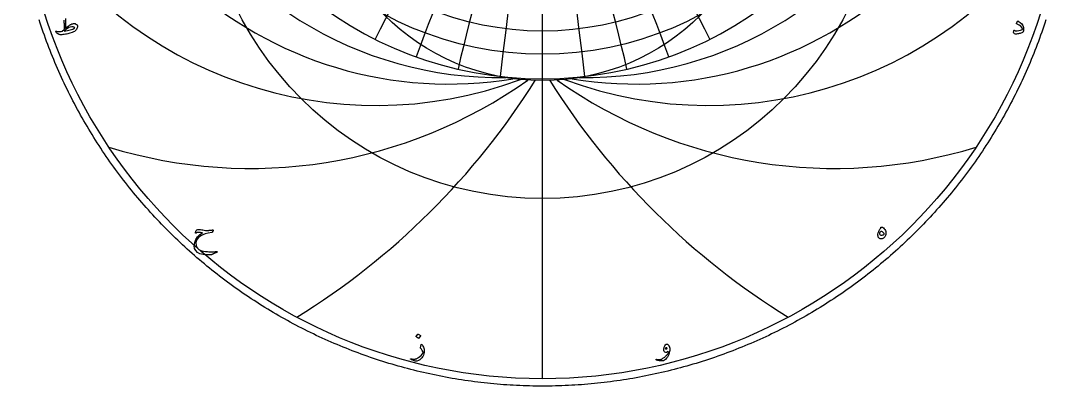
# Model space of a CAD drawing. Header units: millimetres. Extents: x -62 to 62, y -62 to 63.
# Drawn here: x -60.8 to 60.8, y -61.6 to -19.1 of the extents above; entities that cross this region are included whole.
import ezdxf

# ---------------------------------------------------------------- set-up
doc = ezdxf.new("R2010")
doc.units = ezdxf.units.MM
for name, color, linetype in [('CUT_OUTER', 1, 'Continuous'), ('ENGRAVE', 7, 'Continuous'), ('ENGRAVE_FINE', 8, 'Continuous'), ('TEXT', 5, 'Continuous')]:
    doc.layers.add(name, color=color, linetype=linetype)

msp = doc.modelspace()

# ---------------------------------------------------------------- linework, layer by layer
at = {"layer": 'CUT_OUTER'}
msp.add_lwpolyline([(58.6203, -18.9674), (58.5028, -19.3267), (58.3831, -19.6853), (58.2612, -20.0432), (58.1372, -20.4003), (58.0109, -20.7566), (57.8824, -21.1122), (57.7518, -21.4669), (57.619, -21.8209), (57.484, -22.174), (57.3469, -22.5263), (57.2076, -22.8778), (57.0661, -23.2284), (56.9225, -23.5781), (56.7768, -23.9269), (56.6289, -24.2748), (56.4789, -24.6218), (56.3267, -24.9679), (56.1725, -25.3131), (56.0161, -25.6573), (55.8576, -26.0005), (55.697, -26.3427), (55.5344, -26.684), (55.3696, -27.0242), (55.2027, -27.3635), (55.0338, -27.7017), (54.8628, -28.0388), (54.6897, -28.3749), (54.5146, -28.71), (54.3374, -29.0439), (54.1581, -29.3768), (53.9769, -29.7085), (53.7936, -30.0392), (53.6082, -30.3687), (53.4209, -30.6971), (53.2315, -31.0243), (53.0402, -31.3503), (52.8468, -31.6752), (52.6515, -31.9988), (52.4541, -32.3213), (52.2548, -32.6425), (52.0535, -32.9625), (51.8503, -33.2813), (51.6451, -33.5988), (51.438, -33.9151), (51.2289, -34.2301), (51.0179, -34.5438), (50.805, -34.8562), (50.5902, -35.1672), (50.3734, -35.477), (50.1548, -35.7854), (49.9343, -36.0925), (49.7119, -36.3982), (49.4876, -36.7025), (49.2615, -37.0055), (49.0335, -37.307), (48.8037, -37.6072), (48.572, -37.906), (48.3385, -38.2033), (48.1032, -38.4992), (47.866, -38.7936), (47.6271, -39.0866), (47.3864, -39.3781), (47.1439, -39.6681), (46.8996, -39.9566), (46.6535, -40.2436), (46.4057, -40.5291), (46.1562, -40.8131), (45.9049, -41.0955), (45.6519, -41.3764), (45.3971, -41.6558), (45.1407, -41.9335), (44.8825, -42.2097), (44.6227, -42.4843), (44.3612, -42.7573), (44.098, -43.0287), (43.8331, -43.2985), (43.5666, -43.5666), (43.2985, -43.8331), (43.0287, -44.098), (42.7573, -44.3612), (42.4843, -44.6227), (42.2097, -44.8825), (41.9335, -45.1407), (41.6558, -45.3971), (41.3764, -45.6519), (41.0955, -45.9049), (40.8131, -46.1562), (40.5291, -46.4057), (40.2436, -46.6535), (39.9566, -46.8996), (39.6681, -47.1439), (39.3781, -47.3864), (39.0866, -47.6271), (38.7936, -47.866), (38.4992, -48.1032), (38.2033, -48.3385), (37.906, -48.572), (37.6072, -48.8037), (37.307, -49.0335), (37.0055, -49.2615), (36.7025, -49.4876), (36.3982, -49.7119), (36.0925, -49.9343), (35.7854, -50.1548), (35.477, -50.3734), (35.1672, -50.5902), (34.8562, -50.805), (34.5438, -51.0179), (34.2301, -51.2289), (33.9151, -51.438), (33.5988, -51.6451), (33.2813, -51.8503), (32.9625, -52.0535), (32.6425, -52.2548), (32.3213, -52.4541), (31.9988, -52.6515), (31.6752, -52.8468), (31.3503, -53.0402), (31.0243, -53.2315), (30.6971, -53.4209), (30.3687, -53.6082), (30.0392, -53.7936), (29.7085, -53.9769), (29.3768, -54.1581), (29.0439, -54.3374), (28.71, -54.5146), (28.3749, -54.6897), (28.0388, -54.8628), (27.7017, -55.0338), (27.3635, -55.2027), (27.0242, -55.3696), (26.684, -55.5344), (26.3427, -55.697), (26.0005, -55.8576), (25.6573, -56.0161), (25.3131, -56.1725), (24.9679, -56.3267), (24.6218, -56.4789), (24.2748, -56.6289), (23.9269, -56.7768), (23.5781, -56.9225), (23.2284, -57.0661), (22.8778, -57.2076), (22.5263, -57.3469), (22.174, -57.484), (21.8209, -57.619), (21.4669, -57.7518), (21.1122, -57.8824), (20.7566, -58.0109), (20.4003, -58.1372), (20.0432, -58.2612), (19.6853, -58.3831), (19.3267, -58.5028), (18.9674, -58.6203), (18.6073, -58.7356), (18.2466, -58.8486), (17.8852, -58.9595), (17.5231, -59.0681), (17.1603, -59.1745), (16.7969, -59.2787), (16.4328, -59.3807), (16.0682, -59.4804), (15.7029, -59.5778), (15.3371, -59.6731), (14.9706, -59.7661), (14.6036, -59.8568), (14.2361, -59.9453), (13.868, -60.0315), (13.4994, -60.1154), (13.1303, -60.1971), (12.7606, -60.2766), (12.3906, -60.3537), (12.02, -60.4286), (11.649, -60.5012), (11.2775, -60.5716), (10.9057, -60.6396), (10.5334, -60.7054), (10.1607, -60.7689), (9.7876, -60.8301), (9.4142, -60.889), (9.0404, -60.9456), (8.6663, -61), (8.2919, -61.052), (7.9171, -61.1017), (7.542, -61.1491), (7.1667, -61.1943), (6.7911, -61.2371), (6.4152, -61.2776), (6.0391, -61.3158), (5.6627, -61.3517), (5.2862, -61.3853), (4.9094, -61.4166), (4.5325, -61.4456), (4.1554, -61.4722), (3.7781, -61.4966), (3.4007, -61.5186), (3.0232, -61.5383), (2.6455, -61.5557), (2.2678, -61.5708), (1.89, -61.5835), (1.512, -61.5939), (1.1341, -61.6021), (0.7561, -61.6079), (0.378, -61.6113), (0, -61.6125), (-0.378, -61.6113), (-0.7561, -61.6079), (-1.1341, -61.6021), (-1.512, -61.5939), (-1.89, -61.5835), (-2.2678, -61.5708), (-2.6455, -61.5557), (-3.0232, -61.5383), (-3.4007, -61.5186), (-3.7781, -61.4966), (-4.1554, -61.4722), (-4.5325, -61.4456), (-4.9094, -61.4166), (-5.2862, -61.3853), (-5.6627, -61.3517), (-6.0391, -61.3158), (-6.4152, -61.2776), (-6.7911, -61.2371), (-7.1667, -61.1943), (-7.542, -61.1491), (-7.9171, -61.1017), (-8.2919, -61.052), (-8.6663, -61), (-9.0404, -60.9456), (-9.4142, -60.889), (-9.7876, -60.8301), (-10.1607, -60.7689), (-10.5334, -60.7054), (-10.9057, -60.6396), (-11.2775, -60.5716), (-11.649, -60.5012), (-12.02, -60.4286), (-12.3906, -60.3537), (-12.7606, -60.2766), (-13.1303, -60.1971), (-13.4994, -60.1154), (-13.868, -60.0315), (-14.2361, -59.9453), (-14.6036, -59.8568), (-14.9706, -59.7661), (-15.3371, -59.6731), (-15.7029, -59.5778), (-16.0682, -59.4804), (-16.4328, -59.3807), (-16.7969, -59.2787), (-17.1603, -59.1745), (-17.5231, -59.0681), (-17.8852, -58.9595), (-18.2466, -58.8486), (-18.6073, -58.7356), (-18.9674, -58.6203), (-19.3267, -58.5028), (-19.6853, -58.3831), (-20.0432, -58.2612), (-20.4003, -58.1372), (-20.7566, -58.0109), (-21.1122, -57.8824), (-21.4669, -57.7518), (-21.8209, -57.619), (-22.174, -57.484), (-22.5263, -57.3469), (-22.8778, -57.2076), (-23.2284, -57.0661), (-23.5781, -56.9225), (-23.9269, -56.7768), (-24.2748, -56.6289), (-24.6218, -56.4789), (-24.9679, -56.3267), (-25.3131, -56.1725), (-25.6573, -56.0161), (-26.0005, -55.8576), (-26.3427, -55.697), (-26.684, -55.5344), (-27.0242, -55.3696), (-27.3635, -55.2027), (-27.7017, -55.0338), (-28.0388, -54.8628), (-28.3749, -54.6897), (-28.71, -54.5146), (-29.0439, -54.3374), (-29.3768, -54.1581), (-29.7085, -53.9769), (-30.0392, -53.7936), (-30.3687, -53.6082), (-30.6971, -53.4209), (-31.0243, -53.2315), (-31.3503, -53.0402), (-31.6752, -52.8468), (-31.9988, -52.6515), (-32.3213, -52.4541), (-32.6425, -52.2548), (-32.9625, -52.0535), (-33.2813, -51.8503), (-33.5988, -51.6451), (-33.9151, -51.438), (-34.2301, -51.2289), (-34.5438, -51.0179), (-34.8562, -50.805), (-35.1672, -50.5902), (-35.477, -50.3734), (-35.7854, -50.1548), (-36.0925, -49.9343), (-36.3982, -49.7119), (-36.7025, -49.4876), (-37.0055, -49.2615), (-37.307, -49.0335), (-37.6072, -48.8037), (-37.906, -48.572), (-38.2033, -48.3385), (-38.4992, -48.1032), (-38.7936, -47.866), (-39.0866, -47.6271), (-39.3781, -47.3864), (-39.6681, -47.1439), (-39.9566, -46.8996), (-40.2436, -46.6535), (-40.5291, -46.4057), (-40.8131, -46.1562), (-41.0955, -45.9049), (-41.3764, -45.6519), (-41.6558, -45.3971), (-41.9335, -45.1407), (-42.2097, -44.8825), (-42.4843, -44.6227), (-42.7573, -44.3612), (-43.0287, -44.098), (-43.2985, -43.8331), (-43.5666, -43.5666), (-43.8331, -43.2985), (-44.098, -43.0287), (-44.3612, -42.7573), (-44.6227, -42.4843), (-44.8825, -42.2097), (-45.1407, -41.9335), (-45.3971, -41.6558), (-45.6519, -41.3764), (-45.9049, -41.0955), (-46.1562, -40.8131), (-46.4057, -40.5291), (-46.6535, -40.2436), (-46.8996, -39.9566), (-47.1439, -39.6681), (-47.3864, -39.3781), (-47.6271, -39.0866), (-47.866, -38.7936), (-48.1032, -38.4992), (-48.3385, -38.2033), (-48.572, -37.906), (-48.8037, -37.6072), (-49.0335, -37.307), (-49.2615, -37.0055), (-49.4876, -36.7025), (-49.7119, -36.3982), (-49.9343, -36.0925), (-50.1548, -35.7854), (-50.3734, -35.477), (-50.5902, -35.1672), (-50.805, -34.8562), (-51.0179, -34.5438), (-51.2289, -34.2301), (-51.438, -33.9151), (-51.6451, -33.5988), (-51.8503, -33.2813), (-52.0535, -32.9625), (-52.2548, -32.6425), (-52.4541, -32.3213), (-52.6515, -31.9988), (-52.8468, -31.6752), (-53.0402, -31.3503), (-53.2315, -31.0243), (-53.4209, -30.6971), (-53.6082, -30.3687), (-53.7936, -30.0392), (-53.9769, -29.7085), (-54.1581, -29.3768), (-54.3374, -29.0439), (-54.5146, -28.71), (-54.6897, -28.3749), (-54.8628, -28.0388), (-55.0338, -27.7017), (-55.2027, -27.3635), (-55.3696, -27.0242), (-55.5344, -26.684), (-55.697, -26.3427), (-55.8576, -26.0005), (-56.0161, -25.6573), (-56.1725, -25.3131), (-56.3267, -24.9679), (-56.4789, -24.6218), (-56.6289, -24.2748), (-56.7768, -23.9269), (-56.9225, -23.5781), (-57.0661, -23.2284), (-57.2076, -22.8778), (-57.3469, -22.5263), (-57.484, -22.174), (-57.619, -21.8209), (-57.7518, -21.4669), (-57.8824, -21.1122), (-58.0109, -20.7566), (-58.1372, -20.4003), (-58.2612, -20.0432), (-58.3831, -19.6853), (-58.5028, -19.3267), (-58.6203, -18.9674)], dxfattribs=at)
at = {"layer": 'ENGRAVE'}
for points in [[(0, -60.75), (0, 60.75)], [(0, -60.75), (0, -26.0306)]]:
    msp.add_lwpolyline(points, dxfattribs=at)
for centre, radius in [((0, 0), 60.75), ((0, 15.8873), 38.8464), ((0, 14.4227), 34.6846), ((0, 0), 39.7663), ((0, 0), 26.0306)]:
    msp.add_circle(centre, radius, dxfattribs=at)
for centre, radius, start, end in [((0, 17.7051), 43.5296, 105.921623, 74.078377), ((-4.9355, 18.4195), 44.1021, 139.754846, 270.861531), ((4.9355, 18.4195), 44.1021, 269.138469, 40.245154), ((-10.9491, 18.9644), 45.3971, 174.656822, 279.54217), ((10.9491, 18.9644), 45.3971, 260.45783, 5.343178), ((-19.3672, 19.3672), 48.286, 211.691871, 290.355882), ((19.3672, 19.3672), 48.286, 249.644118, 328.308129), ((-34.0258, 19.6448), 55.902, 252.866004, 305.308678), ((-73.9231, 19.8076), 86.2458, 301.68398, 327.905317), ((73.9231, 19.8076), 86.2458, 212.094683, 238.31602), ((34.0258, 19.6448), 55.902, 234.691322, 287.133996)]:
    msp.add_arc(centre, radius, start, end, dxfattribs=at)
at = {"layer": 'ENGRAVE_FINE'}
for centre, radius, start, end in [((-554.4766, -89.3166), 563.0302, 6.503619, 15.341957), ((-554.4766, -89.3166), 563.0302, 6.503619, 15.341957), ((554.4766, -89.3166), 563.0302, 164.658043, 173.496381), ((554.4766, -89.3166), 563.0302, 164.658043, 173.496381), ((-268.6186, -89.3166), 285.8579, 13.064756, 30.381405), ((-268.6186, -89.3166), 285.8579, 13.064756, 30.381405), ((268.6186, -89.3166), 285.8579, 149.618595, 166.935244), ((268.6186, -89.3166), 285.8579, 149.618595, 166.935244), ((-169.3412, -89.3166), 195.5384, 19.742202, 44.842633), ((-169.3412, -89.3166), 195.5384, 19.742202, 44.842633), ((169.3412, -89.3166), 195.5384, 135.157367, 160.257798), ((169.3412, -89.3166), 195.5384, 135.157367, 160.257798), ((-116.5168, -89.3166), 152.1018, 26.597292, 58.53821), ((-116.5168, -89.3166), 152.1018, 26.597292, 58.53821), ((116.5168, -89.3166), 152.1018, 121.46179, 153.402708), ((116.5168, -89.3166), 152.1018, 121.46179, 153.402708)]:
    msp.add_arc(centre, radius, start, end, dxfattribs=at)
at = {"layer": 'TEXT'}
msp.add_lwpolyline([(-55.5695, -18.7792), (-55.5456, -19.121), (-55.535, -19.3827), (-55.5379, -19.5645), (-55.5418, -19.6324), (-55.546, -19.6944), (-55.5505, -19.7503), (-55.5551, -19.8002), (-55.5601, -19.8444), (-55.5652, -19.8831), (-55.5706, -19.9163), (-55.5762, -19.9439), (-55.4616, -19.8563), (-55.3554, -19.7772), (-55.2575, -19.7068), (-55.1681, -19.645), (-55.0872, -19.5916), (-55.0153, -19.5463), (-54.9522, -19.5092), (-54.8979, -19.4802), (-54.8014, -19.4371), (-54.7111, -19.4036), (-54.627, -19.3796), (-54.5492, -19.3653), (-54.508, -19.3641), (-54.4649, -19.372), (-54.4198, -19.389), (-54.3729, -19.4151), (-54.28, -19.4809), (-54.2119, -19.5444), (-54.1688, -19.6055), (-54.1506, -19.6642), (-54.1518, -19.7296), (-54.1669, -19.8031), (-54.1959, -19.8848), (-54.2388, -19.9746), (-54.2867, -20.063), (-54.3307, -20.1365), (-54.371, -20.1952), (-54.4074, -20.239), (-54.4821, -20.2943), (-54.6105, -20.3569), (-54.7925, -20.4266), (-55.0282, -20.5034), (-55.1596, -20.5415), (-55.2931, -20.5753), (-55.4288, -20.6048), (-55.5666, -20.6299), (-55.7062, -20.651), (-55.8469, -20.6682), (-55.9888, -20.6816), (-56.1319, -20.6912), (-56.1842, -20.6807), (-56.2339, -20.6682), (-56.281, -20.6539), (-56.3254, -20.6376), (-56.3677, -20.6194), (-56.4083, -20.5992), (-56.4472, -20.5772), (-56.4845, -20.5533), (-56.5499, -20.5054), (-56.6042, -20.4575), (-56.6476, -20.4096), (-56.6799, -20.3616), (-56.6976, -20.3219), (-56.701, -20.2946), (-56.69, -20.2797), (-56.6646, -20.2773), (-56.5928, -20.2858), (-56.5156, -20.2922), (-56.4328, -20.2964), (-56.3446, -20.2984), (-56.2508, -20.2983), (-56.1515, -20.296), (-56.0467, -20.2916), (-55.9365, -20.285), (-55.6835, -20.0359), (-55.6789, -19.9358), (-55.6763, -19.8347), (-55.676, -19.7327), (-55.6778, -19.6297), (-55.6815, -19.5255), (-55.6869, -19.4199), (-55.6939, -19.3128), (-55.7027, -19.2043), (-55.7125, -19.0969), (-55.7228, -18.9931)], dxfattribs=at)
for points in [[(55.216, -19.3499), (55.2312, -19.3043), (55.2462, -19.2632), (55.2609, -19.2267), (55.2754, -19.1947), (55.2894, -19.1671), (55.3027, -19.1435), (55.3153, -19.1239), (55.3271, -19.1085), (55.3456, -19.0936), (55.3664, -19.0874), (55.3896, -19.0898), (55.4153, -19.1008), (55.6421, -19.2529), (55.8167, -19.4295), (55.9391, -19.6304), (56.0093, -19.8558), (56.0191, -19.9202), (56.0256, -19.9832), (56.0287, -20.0448), (56.0284, -20.1049), (56.0246, -20.1631), (56.0169, -20.2189), (56.0054, -20.2723), (55.9901, -20.3233), (55.9765, -20.3506), (55.9585, -20.3751), (55.9362, -20.3966), (55.9096, -20.4153), (55.8181, -20.4601), (55.7238, -20.4987), (55.6265, -20.531), (55.5264, -20.5571), (55.4239, -20.5775), (55.3195, -20.5925), (55.2131, -20.6024), (55.1049, -20.6069), (54.9765, -20.5854), (54.8979, -20.513), (54.8692, -20.3899), (54.8902, -20.216), (54.8974, -20.1971), (54.9075, -20.1825), (54.9204, -20.1722), (54.9362, -20.1662), (54.9499, -20.1679), (54.964, -20.1729), (54.9786, -20.1813), (54.9937, -20.193), (55.0404, -20.2182), (55.1039, -20.2323), (55.1841, -20.2354), (55.2811, -20.2275), (55.4917, -20.1969), (55.6634, -20.1624), (55.7963, -20.124), (55.8905, -20.0819), (55.8953, -20.0761), (55.8981, -20.0666), (55.8991, -20.0532), (55.8981, -20.0359), (55.8332, -19.8548), (55.7075, -19.6948), (55.5209, -19.5559), (55.2735, -19.4381), (55.2411, -19.4211), (55.2208, -19.4007), (55.2124, -19.377), (55.216, -19.3499)], [(-55.0167, -19.8021), (-55.165, -19.8637), (-55.33, -19.9602), (-55.5118, -20.0917), (-55.7103, -20.2582), (-55.5179, -20.2343), (-55.3353, -20.205), (-55.1625, -20.1702), (-54.9995, -20.1298), (-54.8465, -20.0844), (-54.7039, -20.0345), (-54.5716, -19.98), (-54.4495, -19.9209), (-54.5324, -19.8187), (-54.6546, -19.7648), (-54.816, -19.7593), (-55.0167, -19.8021)], [(-38.3665, -43.4896), (-38.4585, -43.6965), (-38.4669, -43.7102), (-38.4767, -43.7205), (-38.488, -43.7274), (-38.5006, -43.731), (-38.9258, -43.7981), (-39.2815, -43.8805), (-39.5677, -43.9782), (-39.7845, -44.0912), (-40.0884, -44.3391), (-40.2836, -44.6115), (-40.3701, -44.9082), (-40.3478, -45.2294), (-40.2803, -45.4033), (-40.1658, -45.5571), (-40.0043, -45.6907), (-39.796, -45.8043), (-39.6496, -45.855), (-39.4673, -45.8962), (-39.2491, -45.9279), (-38.995, -45.9499), (-38.8599, -45.9564), (-38.7268, -45.9604), (-38.5955, -45.9621), (-38.4662, -45.9614), (-38.3392, -45.9585), (-38.2151, -45.9537), (-38.0939, -45.947), (-37.9756, -45.9384), (-37.9478, -45.9365), (-37.9258, -45.9384), (-37.9095, -45.9441), (-37.899, -45.9537), (-37.8932, -45.9655), (-37.8913, -45.9777), (-37.8932, -45.9904), (-37.899, -46.0035), (-37.9032, -46.0106), (-37.9081, -46.0165), (-37.9137, -46.0211), (-37.9201, -46.0246), (-37.9269, -46.0276), (-37.934, -46.0308), (-37.9413, -46.0343), (-37.9488, -46.038), (-38.0592, -46.0732), (-38.1567, -46.1099), (-38.2413, -46.148), (-38.3129, -46.1875), (-38.3587, -46.216), (-38.4005, -46.2402), (-38.4383, -46.2601), (-38.4719, -46.2756), (-38.501, -46.2876), (-38.5251, -46.2967), (-38.5441, -46.3029), (-38.5581, -46.3063), (-39.0822, -46.3257), (-39.5277, -46.2881), (-39.8946, -46.1935), (-40.183, -46.0419), (-40.3914, -45.834), (-40.5145, -45.5743), (-40.5523, -45.263), (-40.5049, -44.8999), (-40.3794, -44.5341), (-40.183, -44.2225), (-39.9157, -43.965), (-39.5775, -43.7617), (-39.817, -43.7159), (-40.0259, -43.7051), (-40.2041, -43.7293), (-40.3516, -43.7885), (-40.3646, -43.7933), (-40.3765, -43.7962), (-40.3876, -43.7971), (-40.3976, -43.7962), (-40.406, -43.793), (-40.412, -43.7875), (-40.4156, -43.7796), (-40.4168, -43.7693), (-40.4115, -43.7217), (-40.4034, -43.6745), (-40.3923, -43.6278), (-40.3785, -43.5816), (-40.3296, -43.4917), (-40.252, -43.4254), (-40.1456, -43.3825), (-40.0106, -43.3631), (-39.9251, -43.3638), (-39.818, -43.3737), (-39.6894, -43.3926), (-39.5392, -43.4206), (-39.3842, -43.4486), (-39.2412, -43.4675), (-39.1102, -43.4774), (-38.9912, -43.4781), (-38.9339, -43.4756), (-38.8733, -43.4719), (-38.8094, -43.4669), (-38.7421, -43.4608), (-38.6714, -43.4533), (-38.5974, -43.4441), (-38.52, -43.4332), (-38.4393, -43.4206), (-38.3931, -43.4192), (-38.3656, -43.4302), (-38.3567, -43.4537), (-38.3665, -43.4896)], [(39.4242, -43.1064), (39.457, -43.0913), (39.4942, -43.0882), (39.5356, -43.097), (39.5813, -43.1179), (39.6951, -43.194), (39.7912, -43.2807), (39.8695, -43.378), (39.9301, -43.4857), (39.972, -43.5981), (39.9943, -43.7128), (39.9969, -43.8299), (39.9799, -43.9495), (39.949, -44.0584), (39.9061, -44.1554), (39.8513, -44.2405), (39.7845, -44.3135), (39.709, -44.3722), (39.6283, -44.4141), (39.5423, -44.4393), (39.451, -44.4476), (39.3318, -44.439), (39.2345, -44.4055), (39.1593, -44.347), (39.1061, -44.2637), (39.0743, -44.1624), (39.063, -44.0462), (39.0724, -43.9152), (39.1023, -43.7693), (39.1509, -43.618), (39.2163, -43.4743), (39.2985, -43.3382), (39.3974, -43.2098), (39.4007, -43.2038), (39.4031, -43.1935), (39.4046, -43.1789), (39.4051, -43.16), (39.4063, -43.1394), (39.4099, -43.1236), (39.4158, -43.1126), (39.4242, -43.1064)], [(39.7883, -43.9303), (39.8043, -43.9102), (39.8065, -43.8843), (39.7948, -43.8527), (39.7691, -43.8153), (39.6803, -43.7186), (39.5938, -43.6505), (39.5097, -43.6113), (39.4281, -43.6007), (39.3893, -43.6077), (39.3533, -43.6285), (39.3203, -43.6632), (39.2901, -43.7119), (39.2659, -43.7643), (39.2508, -43.8105), (39.2448, -43.8505), (39.2479, -43.8843), (39.2748, -43.9463), (39.3208, -43.9906), (39.3859, -44.0172), (39.4702, -44.0261), (39.5634, -44.0201), (39.6475, -44.0021), (39.7224, -43.9722), (39.7883, -43.9303)], [(-14.5125, -55.5701), (-14.5077, -55.5653), (-14.501, -55.5624), (-14.4924, -55.5615), (-14.4818, -55.5624), (-14.4073, -55.5926), (-14.3372, -55.6295), (-14.2713, -55.6731), (-14.2097, -55.7234), (-14.2038, -55.731), (-14.2011, -55.7387), (-14.2018, -55.7464), (-14.2059, -55.754), (-14.386, -56.0453), (-14.3927, -56.0522), (-14.4014, -56.0539), (-14.4119, -56.0503), (-14.4244, -56.0415), (-14.4351, -56.0338), (-14.4521, -56.0223), (-14.4754, -56.007), (-14.5048, -55.9878), (-14.541, -55.9648), (-14.5843, -55.938), (-14.6349, -55.9073), (-14.6926, -55.8728), (-14.7003, -55.8671), (-14.7041, -55.8613), (-14.7041, -55.8556), (-14.7003, -55.8498)], [(-14.1216, -56.7619), (-14.1194, -56.755), (-14.1168, -56.7495), (-14.1137, -56.7454), (-14.1101, -56.7428), (-14.0993, -56.7418), (-14.0862, -56.7466), (-14.0706, -56.7571), (-14.0526, -56.7734), (-13.9827, -56.8565), (-13.9223, -56.9526), (-13.8715, -57.0616), (-13.8304, -57.1835), (-13.7983, -57.3147), (-13.7786, -57.4441), (-13.7714, -57.5715), (-13.7767, -57.697), (-13.8107, -57.8623), (-13.8668, -58.0208), (-13.9448, -58.1727), (-14.045, -58.3178), (-14.1647, -58.4493), (-14.3017, -58.5564), (-14.456, -58.639), (-14.6275, -58.6972), (-14.6734, -58.707), (-14.7194, -58.7097), (-14.7654, -58.7051), (-14.8114, -58.6934), (-14.9174, -58.6564), (-15.0131, -58.622), (-15.0985, -58.5903), (-15.1736, -58.5612), (-15.2381, -58.5347), (-15.2919, -58.5109), (-15.3349, -58.4897), (-15.3671, -58.4711), (-15.3738, -58.4654), (-15.3786, -58.4596), (-15.3815, -58.4539), (-15.3824, -58.4481), (-15.3817, -58.4407), (-15.3795, -58.4337), (-15.3759, -58.4273), (-15.3709, -58.4213), (-15.3645, -58.4167), (-15.3565, -58.4146), (-15.3472, -58.4148), (-15.3364, -58.4175), (-15.2708, -58.4351), (-15.208, -58.4496), (-15.1482, -58.4609), (-15.0912, -58.4692), (-15.0366, -58.4743), (-14.9839, -58.4764), (-14.9331, -58.4753), (-14.8842, -58.4711), (-14.8355, -58.4633), (-14.7851, -58.4515), (-14.733, -58.4355), (-14.6792, -58.4155), (-14.6237, -58.3912), (-14.5666, -58.3624), (-14.5078, -58.329), (-14.4473, -58.291), (-14.2775, -58.1688), (-14.1321, -58.0361), (-14.0112, -57.8929), (-13.9147, -57.7391), (-13.9084, -57.7267), (-13.9051, -57.7123), (-13.9046, -57.696), (-13.907, -57.6778), (-13.9472, -57.5703), (-14.0105, -57.4508), (-14.0967, -57.3193), (-14.2059, -57.1758), (-14.2107, -57.1667), (-14.2136, -57.1586), (-14.2145, -57.1514), (-14.2136, -57.1451)], [(14.181, -57.0877), (14.2509, -56.9253), (14.3266, -56.8098), (14.4081, -56.7413), (14.4952, -56.7198), (14.5499, -56.7293), (14.6026, -56.7581), (14.6533, -56.806), (14.7022, -56.8731), (14.7257, -56.9119), (14.7463, -56.9516), (14.764, -56.9923), (14.7788, -57.034), (14.7915, -57.0769), (14.8028, -57.1212), (14.8126, -57.1669), (14.821, -57.2141), (14.8289, -57.3193), (14.8219, -57.4431), (14.8002, -57.5856), (14.7635, -57.7468), (14.7094, -57.9138), (14.6351, -58.0735), (14.5408, -58.2261), (14.4263, -58.3715), (14.3063, -58.4982), (14.1992, -58.5909), (14.1051, -58.6496), (14.0239, -58.6742), (13.941, -58.6785), (13.8457, -58.6761), (13.7379, -58.667), (13.6177, -58.6512), (13.5567, -58.6413), (13.5003, -58.6306), (13.4484, -58.6193), (13.4011, -58.6072), (13.3581, -58.5948), (13.3192, -58.5827), (13.2844, -58.5709), (13.2536, -58.5593), (13.2354, -58.5492), (13.2229, -58.5382), (13.2162, -58.5262), (13.2153, -58.5133), (13.2213, -58.5003), (13.2316, -58.4922), (13.2462, -58.4888), (13.2651, -58.4903), (13.4129, -58.5046), (13.5573, -58.5056), (13.6984, -58.4931), (13.8361, -58.4673), (13.8786, -58.4541), (13.9257, -58.4337), (13.9773, -58.4062), (14.0335, -58.3715), (14.0942, -58.3296), (14.1594, -58.2805), (14.2293, -58.2242), (14.3036, -58.1607), (14.3764, -58.0951), (14.4416, -58.0323), (14.4991, -57.9724), (14.5489, -57.9154), (14.5908, -57.8611), (14.6246, -57.8091), (14.6502, -57.7595), (14.6677, -57.7123), (14.6576, -57.6409), (14.6466, -57.5878), (14.6346, -57.5528), (14.6217, -57.536), (14.5439, -57.6278), (14.456, -57.6769), (14.358, -57.6833), (14.25, -57.6472), (14.1609, -57.5691), (14.1197, -57.4498), (14.1264, -57.2893), (14.181, -57.0877)], [(14.5297, -57.2295), (14.4732, -57.161), (14.4148, -57.1356), (14.3544, -57.1533), (14.2921, -57.2141), (14.3429, -57.2553), (14.3994, -57.2716), (14.4617, -57.263), (14.5297, -57.2295)]]:
    msp.add_lwpolyline(points, close=True, dxfattribs=at)

doc.saveas('drawing.dxf')
